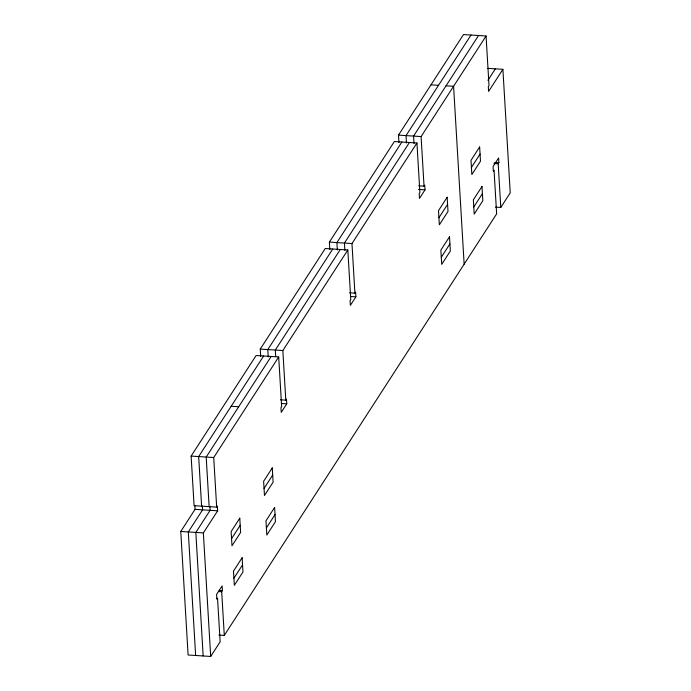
<?xml version="1.0" encoding="UTF-8"?>
<svg xmlns="http://www.w3.org/2000/svg" width="691" height="691" viewBox="0 0 691 691"><rect width="100%" height="100%" fill="white"/><g stroke="black" fill="none" stroke-linecap="round" stroke-linejoin="round"><path stroke-width="1.04" d="M194.827 505.553L195.052 509.353L180.766 531.465L188.107 654.999L210.695 656.45L203.353 532.916L217.639 510.804L217.363 506.062L216.672 507.134L194.085 505.674L191.131 456.077L256.111 355.511L278.698 356.962L281.643 406.567L280.952 407.638L281.237 412.38L286.765 403.82L286.48 399.078L285.789 400.141L280.416 399.795M260.697 356.478L260.257 349.093L325.236 248.518L347.823 249.978L350.769 299.574L350.078 300.645L350.363 305.387L355.891 296.836L355.606 292.086L354.915 293.157L349.534 292.811M329.823 249.494L329.382 242.1L394.362 141.534L416.949 142.994L419.895 192.59L419.204 193.661L419.48 198.403L425.017 189.844L424.732 185.102L424.041 186.173L418.66 185.827M398.949 142.501L398.508 135.116L463.48 34.55L486.067 36.001L489.012 85.606L488.321 86.677L488.606 91.419L502.893 69.307L487.837 68.34M263.642 355.995L198.662 456.561L201.608 506.166M332.76 249.01L267.788 349.577L268.229 356.962M401.886 142.018L336.914 242.584L337.346 249.978M471.012 35.034L406.032 135.6L406.472 142.985M271.166 356.478L206.194 457.045L209.14 506.65M340.292 249.494L275.312 350.061L275.692 356.392M409.418 142.501L344.438 243.068L344.878 250.462M478.543 35.517L413.564 136.084L414.004 143.478M216.672 507.134L213.718 457.528L278.698 356.962M285.789 400.141L282.844 350.544L347.823 249.978M354.915 293.157L351.969 243.56L416.949 142.994M424.041 186.173L421.095 136.568L486.067 36.001M487.932 80.32L495.361 68.824M231.563 538.686L240.2 525.315M264.048 488.407L272.695 475.028M438.932 217.725L447.578 204.355M471.426 167.447L480.064 154.076M218.909 635.064L224.29 635.409L221.69 591.721L222.381 590.65L222.105 585.908L216.577 594.467L216.853 599.209L217.544 598.138L220.144 641.827L210.695 656.45M495.404 207.119L500.785 207.464L498.185 163.776L498.876 162.705L498.6 157.963L493.072 166.522L493.348 171.264L494.039 170.202L496.639 213.882L224.29 635.409M233.912 578.212L242.55 564.841M266.398 527.933L275.044 514.562M441.281 257.259L449.927 243.88M473.776 206.972L482.413 193.601M500.785 207.464L510.234 192.841L502.893 69.307M430.994 84.838L438.526 85.321M446.049 85.805L453.581 86.289L464.145 264.169M398.508 135.116L421.095 136.568M494.575 162.428L498.876 162.705M493.884 163.499L498.185 163.776M418.556 189.429L425.017 189.844M329.382 242.1L351.969 243.56M350.51 296.482L355.891 296.836M260.257 349.093L282.844 350.544M281.384 403.475L286.765 403.82M231.148 406.273L238.68 406.757M191.131 456.077L213.718 457.528M195.052 509.353L217.639 510.804M180.766 531.465L203.353 532.916M219.159 590.442L222.381 590.65M218.468 591.513L221.69 591.721M209.883 506.529L210.116 510.321L195.829 532.433L203.163 655.966M202.359 506.045L202.584 509.837L188.298 531.949L195.639 655.483M239.777 518.198L231.14 531.569L231.986 545.804L240.623 532.433L239.777 518.198M272.271 467.911L263.625 481.29L264.472 495.516L273.118 482.145L272.271 467.911M447.155 197.237L438.509 210.617L439.355 224.843L448.001 211.472L447.155 197.237M479.64 146.958L471.003 160.329L471.849 174.564L480.487 161.184L479.64 146.958M242.126 557.723L233.489 571.103L234.335 585.329L242.973 571.958L242.126 557.723M274.621 507.444L265.975 520.815L266.821 535.05L275.459 521.67L274.621 507.444M449.504 236.771L440.858 250.142L441.704 264.377L450.342 250.997L449.504 236.771M481.99 186.484L473.352 199.854L474.19 214.089L482.836 200.718L481.99 186.484"/></g></svg>
